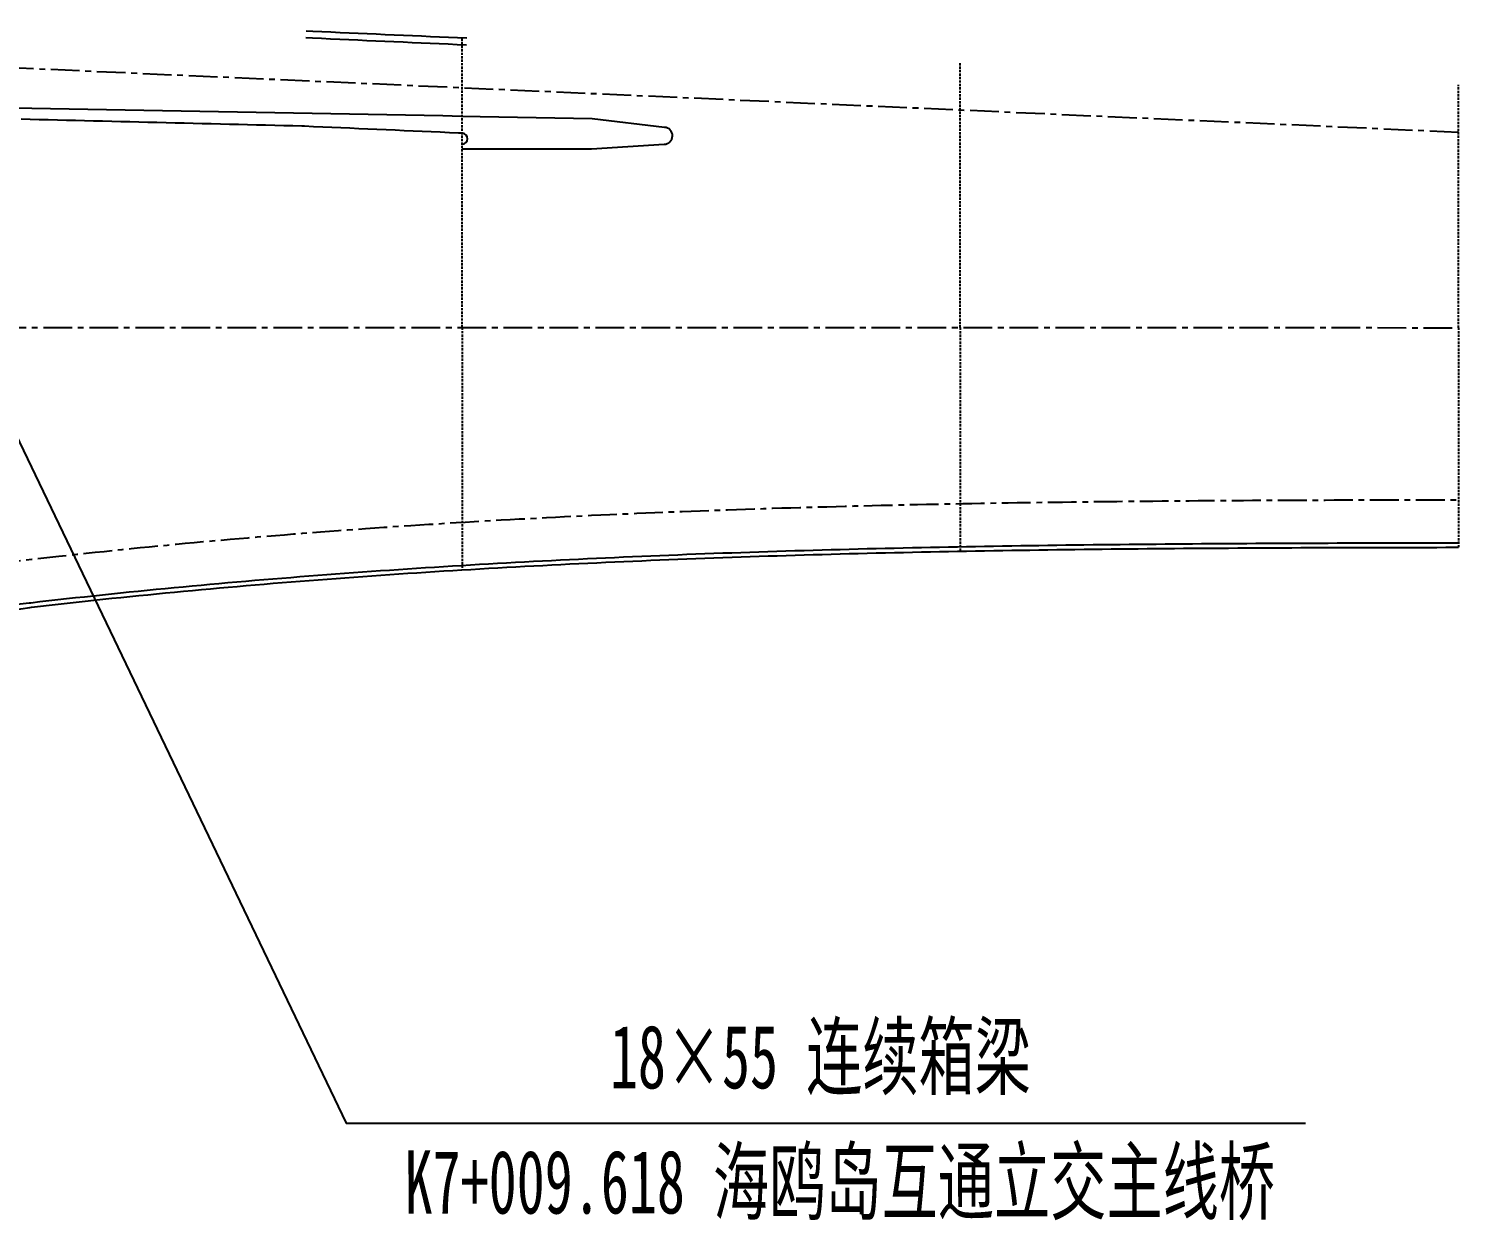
# Model space of a CAD drawing. Header units: millimetres. Extents: x 0 to 987207, y 0 to 5060561.
# Drawn here: x 495889.1 to 496047, y 2529122.9 to 2529254.6 of the extents above; entities that cross this region are included whole.
import ezdxf
from ezdxf.enums import TextEntityAlignment as Align

# ---------------------------------------------------------------- set-up
doc = ezdxf.new("R2010")
doc.units = ezdxf.units.MM
doc.header["$LTSCALE"] = 0.1
doc.linetypes.add('CENTER', pattern=[50.8, 31.75, -6.35, 6.35, -6.35])
doc.linetypes.add('DASHED', pattern=[19.05, 12.7, -6.35])
for name, color, linetype in [('TLJ', 180, 'CONTINUOUS'), ('YLJ', 210, 'CONTINUOUS'), ('zhix', 1, 'CENTER'), ('桥梁', 94, 'CONTINUOUS')]:
    doc.layers.add(name, color=color, linetype=linetype)
doc.styles.add('桥梁', font='SIMFANG.TTF', dxfattribs={"width": 0.7, "height": 7})

msp = doc.modelspace()

# ---------------------------------------------------------------- linework, layer by layer
at = {"layer": 'TLJ', "flags": 128}
for points in [[(495937.514, 2529253.4764), (495936.515, 2529253.5209), (495935.516, 2529253.5655), (495934.517, 2529253.61), (495933.518, 2529253.6545), (495932.519, 2529253.6991), (495931.52, 2529253.7436), (495930.521, 2529253.7882), (495929.522, 2529253.8327), (495928.523, 2529253.8773), (495927.524, 2529253.9218), (495926.525, 2529253.9664), (495925.5259, 2529254.0109), (495924.5269, 2529254.0555), (495923.5279, 2529254.1), (495922.5289, 2529254.1446), (495921.5299, 2529254.1891), (495920.5309, 2529254.2336), (495919.7846, 2529254.2669)], [(495919.3169, 2529243.7773), (495918.317, 2529243.8019), (495917.3171, 2529243.8265), (495916.3172, 2529243.851), (495915.3173, 2529243.8756), (495914.3174, 2529243.9002), (495913.3175, 2529243.9247), (495912.3176, 2529243.9493), (495911.3177, 2529243.9739), (495910.3178, 2529243.9984), (495909.3179, 2529244.023), (495908.318, 2529244.0476), (495907.3181, 2529244.0721), (495906.3182, 2529244.0967), (495905.3183, 2529244.1213), (495904.3184, 2529244.1458), (495903.3185, 2529244.1704), (495902.3186, 2529244.195), (495901.3187, 2529244.2195), (495900.3188, 2529244.2441), (495899.3189, 2529244.2687), (495898.3191, 2529244.2932), (495897.3192, 2529244.3178), (495896.3193, 2529244.3424), (495895.3194, 2529244.3669), (495894.3195, 2529244.3915), (495893.3196, 2529244.4161), (495892.3197, 2529244.4406), (495891.3198, 2529244.4652), (495890.3199, 2529244.4898), (495889.32, 2529244.5143), (495888.3201, 2529244.5389)], [(495937.0464, 2529242.9868), (495936.6027, 2529243.0066), (495935.6037, 2529243.0511), (495934.6047, 2529243.0957), (495933.6057, 2529243.1402), (495932.6067, 2529243.1847), (495931.6077, 2529243.2293), (495930.6087, 2529243.2738), (495929.6097, 2529243.3184), (495928.6107, 2529243.3629), (495927.6117, 2529243.4075), (495926.6127, 2529243.452), (495925.6137, 2529243.4966), (495924.6147, 2529243.5411), (495923.6156, 2529243.5857), (495922.6166, 2529243.6302), (495921.6176, 2529243.6748), (495920.6186, 2529243.7193), (495919.6196, 2529243.7638), (495919.3169, 2529243.7773)], [(495889.4524, 2529190.6604), (495890.4389, 2529190.7742), (495891.4256, 2529190.8867), (495892.4124, 2529190.9979), (495893.3994, 2529191.1078), (495894.3866, 2529191.2164), (495895.374, 2529191.3238), (495896.3616, 2529191.4299), (495897.3493, 2529191.5347), (495898.3373, 2529191.6383), (495899.3254, 2529191.7406), (495900.3136, 2529191.8417), (495901.302, 2529191.9415), (495902.2906, 2529192.0401), (495903.2794, 2529192.1375), (495904.2683, 2529192.2337), (495905.2573, 2529192.3287), (495906.2466, 2529192.4225), (495907.2359, 2529192.5151), (495908.2254, 2529192.6066), (495909.2151, 2529192.6968), (495910.2049, 2529192.7859), (495911.1949, 2529192.8738), (495912.185, 2529192.9606), (495913.1752, 2529193.0462), (495914.1656, 2529193.1307), (495915.1561, 2529193.2141), (495916.1468, 2529193.2964), (495917.1376, 2529193.3775), (495918.1285, 2529193.4575), (495919.1195, 2529193.5365), (495920.1107, 2529193.6143), (495921.102, 2529193.6911), (495922.0934, 2529193.7667), (495923.0849, 2529193.8414), (495924.0766, 2529193.9149), (495925.0684, 2529193.9874), (495926.0603, 2529194.0588), (495927.0523, 2529194.1293), (495928.0444, 2529194.1986), (495929.0366, 2529194.267), (495930.029, 2529194.3343), (495931.0214, 2529194.4006), (495932.014, 2529194.466), (495933.0067, 2529194.5303), (495933.9994, 2529194.5937), (495934.9923, 2529194.656), (495935.9853, 2529194.7174), (495936.9784, 2529194.7778), (495937.9715, 2529194.8373), (495938.9648, 2529194.8958), (495939.9582, 2529194.9534), (495940.9516, 2529195.0101), (495941.9452, 2529195.0658), (495942.9388, 2529195.1206), (495943.9326, 2529195.1745), (495944.9264, 2529195.2275), (495945.9203, 2529195.2796), (495946.9143, 2529195.3308), (495947.9084, 2529195.3811), (495948.9025, 2529195.4306), (495949.8968, 2529195.4792), (495950.8911, 2529195.5269), (495951.8855, 2529195.5738), (495952.88, 2529195.6198), (495953.8746, 2529195.665), (495954.8693, 2529195.7094), (495955.864, 2529195.7529), (495956.8588, 2529195.7956), (495957.8537, 2529195.8376), (495958.8486, 2529195.8787), (495959.8436, 2529195.9191), (495960.8387, 2529195.9586), (495961.8339, 2529195.9974), (495962.8291, 2529196.0354), (495963.8245, 2529196.0727), (495964.8198, 2529196.1092), (495965.8153, 2529196.1449), (495966.8108, 2529196.18), (495967.8064, 2529196.2143), (495968.802, 2529196.2478), (495969.7977, 2529196.2807), (495970.7935, 2529196.3129), (495971.7893, 2529196.3443), (495972.7852, 2529196.3751), (495973.7812, 2529196.4051), (495974.7772, 2529196.4346), (495975.7732, 2529196.4633), (495976.7694, 2529196.4914), (495977.7656, 2529196.5188), (495978.7618, 2529196.5456), (495979.7581, 2529196.5717), (495980.7545, 2529196.5972), (495981.7509, 2529196.6221), (495982.7474, 2529196.6463), (495983.7439, 2529196.67), (495984.7405, 2529196.6931), (495985.7372, 2529196.7155), (495986.7339, 2529196.7374), (495987.7306, 2529196.7587), (495988.7274, 2529196.7795), (495989.7243, 2529196.7996), (495990.7212, 2529196.8193), (495991.7181, 2529196.8383), (495992.7151, 2529196.8569), (495993.7122, 2529196.8749), (495994.7093, 2529196.8924), (495995.7065, 2529196.9093), (495996.7037, 2529196.9258), (495997.7009, 2529196.9418), (495998.6982, 2529196.9572), (495999.6956, 2529196.9722), (496000.693, 2529196.9867), (496001.6904, 2529197.0007), (496002.6879, 2529197.0143), (496003.6854, 2529197.0274), (496004.683, 2529197.0401), (496005.6807, 2529197.0523), (496006.6783, 2529197.0641), (496007.6761, 2529197.0755), (496008.6738, 2529197.0864), (496009.6716, 2529197.097), (496010.6695, 2529197.1071), (496011.6674, 2529197.1169), (496012.6653, 2529197.1263), (496013.6633, 2529197.1353), (496014.6614, 2529197.1439), (496015.6594, 2529197.1521), (496016.6576, 2529197.16), (496017.6557, 2529197.1676), (496018.6539, 2529197.1748), (496019.6522, 2529197.1817), (496020.6505, 2529197.1883), (496021.6488, 2529197.1945), (496022.6472, 2529197.2004), (496023.6456, 2529197.2061), (496024.6441, 2529197.2114), (496025.6426, 2529197.2165), (496026.6411, 2529197.2212), (496027.6397, 2529197.2257), (496028.6383, 2529197.23), (496029.637, 2529197.234), (496030.6357, 2529197.2377), (496031.6345, 2529197.2412), (496032.6333, 2529197.2445), (496033.6321, 2529197.2475), (496034.631, 2529197.2503), (496035.6299, 2529197.253), (496036.6288, 2529197.2554), (496037.6278, 2529197.2576), (496038.6269, 2529197.2596), (496039.626, 2529197.2615), (496040.6251, 2529197.2632), (496041.6243, 2529197.2647), (496042.6235, 2529197.2661), (496043.6227, 2529197.2673), (496044.622, 2529197.2684), (496045.6213, 2529197.2693), (496046.6207, 2529197.2702), (496047.0137, 2529197.2704)], [(495883.3865, 2529189.6789), (495884.3664, 2529189.8411), (495885.3467, 2529190.0018), (495886.3273, 2529190.1613), (495887.3081, 2529190.3194), (495888.2893, 2529190.4763), (495889.2708, 2529190.6318), (495889.4524, 2529190.6604)]]:
    msp.add_lwpolyline(points, dxfattribs=at)
at = {"layer": 'TLJ'}
msp.add_arc((495937.0196, 2529242.3874), 0.6, 269.993331, 87.446748, dxfattribs=at)
at = {"layer": 'YLJ', "color": 210}
for p, q in [((495959.3508, 2529243.6439), (495951.3855, 2529244.5996)), ((495937.0188, 2529241.2874), (495951.3092, 2529241.2857)), ((495951.3092, 2529241.2857), (495959.3093, 2529241.7848))]:
    msp.add_line(p, q, dxfattribs=at)
at = {"layer": 'YLJ', "color": 210, "flags": 128}
for points in [[(495937.4806, 2529252.7271), (495936.4816, 2529252.7717), (495935.4826, 2529252.8162), (495934.4836, 2529252.8607), (495933.4846, 2529252.9053), (495932.4856, 2529252.9498), (495931.4866, 2529252.9944), (495930.4876, 2529253.0389), (495929.4886, 2529253.0835), (495928.4896, 2529253.128), (495927.4905, 2529253.1726), (495926.4915, 2529253.2171), (495925.4925, 2529253.2617), (495924.4935, 2529253.3062), (495923.4945, 2529253.3508), (495922.4955, 2529253.3953), (495921.4965, 2529253.4398), (495920.4975, 2529253.4844), (495919.7512, 2529253.5177)], [(495889.3948, 2529191.1571), (495890.3819, 2529191.2709), (495891.3693, 2529191.3835), (495892.3567, 2529191.4948), (495893.3444, 2529191.6048), (495894.3323, 2529191.7135), (495895.3203, 2529191.8209), (495896.3085, 2529191.927), (495897.2969, 2529192.0319), (495898.2854, 2529192.1356), (495899.2742, 2529192.238), (495900.263, 2529192.3391), (495901.2521, 2529192.439), (495902.2413, 2529192.5377), (495903.2307, 2529192.6352), (495904.2202, 2529192.7314), (495905.2098, 2529192.8265), (495906.1997, 2529192.9203), (495907.1896, 2529193.013), (495908.1797, 2529193.1045), (495909.17, 2529193.1948), (495910.1604, 2529193.2839), (495911.1509, 2529193.3719), (495912.1416, 2529193.4587), (495913.1324, 2529193.5444), (495914.1234, 2529193.629), (495915.1145, 2529193.7124), (495916.1057, 2529193.7947), (495917.097, 2529193.8759), (495918.0885, 2529193.9559), (495919.0801, 2529194.0349), (495920.0718, 2529194.1128), (495921.0637, 2529194.1896), (495922.0556, 2529194.2653), (495923.0477, 2529194.34), (495924.0399, 2529194.4136), (495925.0322, 2529194.4861), (495926.0246, 2529194.5576), (495927.0172, 2529194.628), (495928.0098, 2529194.6974), (495929.0025, 2529194.7658), (495929.9954, 2529194.8332), (495930.9884, 2529194.8996), (495931.9814, 2529194.9649), (495932.9746, 2529195.0293), (495933.9679, 2529195.0927), (495934.9612, 2529195.1551), (495935.9547, 2529195.2165), (495936.9482, 2529195.2769), (495937.9419, 2529195.3364), (495938.9356, 2529195.395), (495939.9295, 2529195.4526), (495940.9234, 2529195.5093), (495941.9174, 2529195.565), (495942.9115, 2529195.6199), (495943.9057, 2529195.6738), (495944.9, 2529195.7268), (495945.8943, 2529195.7789), (495946.8888, 2529195.8301), (495947.8833, 2529195.8805), (495948.8779, 2529195.93), (495949.8726, 2529195.9786), (495950.8674, 2529196.0263), (495951.8622, 2529196.0732), (495952.8571, 2529196.1193), (495953.8521, 2529196.1645), (495954.8472, 2529196.2089), (495955.8423, 2529196.2524), (495956.8375, 2529196.2952), (495957.8328, 2529196.3371), (495958.8282, 2529196.3783), (495959.8236, 2529196.4187), (495960.8191, 2529196.4582), (495961.8146, 2529196.497), (495962.8103, 2529196.5351), (495963.8059, 2529196.5723), (495964.8017, 2529196.6089), (495965.7975, 2529196.6446), (495966.7934, 2529196.6797), (495967.7893, 2529196.714), (495968.7853, 2529196.7476), (495969.7814, 2529196.7804), (495970.7775, 2529196.8126), (495971.7737, 2529196.8441), (495972.7699, 2529196.8748), (495973.7662, 2529196.9049), (495974.7626, 2529196.9343), (495975.759, 2529196.9631), (495976.7555, 2529196.9912), (495977.752, 2529197.0186), (495978.7486, 2529197.0454), (495979.7452, 2529197.0715), (495980.7419, 2529197.097), (495981.7386, 2529197.1219), (495982.7354, 2529197.1462), (495983.7322, 2529197.1699), (495984.7291, 2529197.1929), (495985.726, 2529197.2154), (495986.723, 2529197.2373), (495987.7201, 2529197.2586), (495988.7172, 2529197.2794), (495989.7143, 2529197.2995), (495990.7115, 2529197.3192), (495991.7087, 2529197.3383), (495992.706, 2529197.3568), (495993.7033, 2529197.3748), (495994.7007, 2529197.3923), (495995.6981, 2529197.4093), (495996.6955, 2529197.4257), (495997.693, 2529197.4417), (495998.6906, 2529197.4572), (495999.6882, 2529197.4721), (496000.6858, 2529197.4866), (496001.6835, 2529197.5007), (496002.6812, 2529197.5143), (496003.679, 2529197.5274), (496004.6768, 2529197.54), (496005.6746, 2529197.5523), (496006.6725, 2529197.5641), (496007.6705, 2529197.5755), (496008.6684, 2529197.5864), (496009.6665, 2529197.597), (496010.6645, 2529197.6071), (496011.6626, 2529197.6169), (496012.6607, 2529197.6262), (496013.6589, 2529197.6352), (496014.6571, 2529197.6439), (496015.6554, 2529197.6521), (496016.6537, 2529197.66), (496017.652, 2529197.6676), (496018.6504, 2529197.6748), (496019.6488, 2529197.6817), (496020.6473, 2529197.6882), (496021.6458, 2529197.6945), (496022.6443, 2529197.7004), (496023.6429, 2529197.7061), (496024.6415, 2529197.7114), (496025.6401, 2529197.7165), (496026.6388, 2529197.7212), (496027.6375, 2529197.7257), (496028.6363, 2529197.73), (496029.6351, 2529197.734), (496030.6339, 2529197.7377), (496031.6328, 2529197.7412), (496032.6317, 2529197.7445), (496033.6306, 2529197.7475), (496034.6296, 2529197.7503), (496035.6286, 2529197.753), (496036.6277, 2529197.7554), (496037.6268, 2529197.7576), (496038.6259, 2529197.7596), (496039.6251, 2529197.7615), (496040.6243, 2529197.7632), (496041.6235, 2529197.7647), (496042.6228, 2529197.7661), (496043.6221, 2529197.7673), (496044.6215, 2529197.7684), (496045.6209, 2529197.7693), (496046.6203, 2529197.7702), (496047.0137, 2529197.7704)], [(495883.2938, 2529190.4232), (495884.2797, 2529190.5453), (495885.2658, 2529190.6661), (495886.2521, 2529190.7855), (495887.2386, 2529190.9036), (495888.2253, 2529191.0204), (495889.2122, 2529191.1358), (495889.3948, 2529191.1571)]]:
    msp.add_lwpolyline(points, dxfattribs=at)
at = {"layer": 'YLJ', "color": 210}
for centre, radius, start, end in [((482024.6251, 1761499.0032), 767871.9004, 88.9607793337, 88.9706321563), ((495959.3094, 2529242.7148), 0.93, 269.993421, 87.44627)]:
    msp.add_arc(centre, radius, start, end, dxfattribs=at)
at = {"layer": 'zhix', "flags": 128}
for points in [[(496047.019, 2529243.088), (495789.9648, 2529254.5502)], [(495382.7721, 2529221.6019), (496047.0165, 2529221.5246)], [(495849.9327, 2529190.2412), (495850.9177, 2529190.4135), (495851.9031, 2529190.5843), (495852.8886, 2529190.7534), (495853.8745, 2529190.921), (495854.8606, 2529191.0869), (495855.847, 2529191.2513), (495856.8337, 2529191.4141), (495857.8206, 2529191.5754), (495858.8078, 2529191.735), (495859.7952, 2529191.8932), (495860.7829, 2529192.0498), (495861.7708, 2529192.2048), (495862.7589, 2529192.3584), (495863.7473, 2529192.5104), (495864.7359, 2529192.6609), (495865.7247, 2529192.8099), (495866.7138, 2529192.9574), (495867.7031, 2529193.1034), (495868.6926, 2529193.2479), (495869.6823, 2529193.3909), (495870.6722, 2529193.5325), (495871.6624, 2529193.6726), (495872.6527, 2529193.8112), (495873.6432, 2529193.9484), (495874.634, 2529194.0842), (495875.6249, 2529194.2185), (495876.6161, 2529194.3514), (495877.6074, 2529194.4829), (495878.5989, 2529194.613), (495879.5906, 2529194.7417), (495880.5824, 2529194.8689), (495881.5745, 2529194.9948), (495882.5667, 2529195.1193), (495883.5591, 2529195.2425), (495884.5516, 2529195.3642), (495885.5444, 2529195.4846), (495886.5373, 2529195.6037), (495887.5303, 2529195.7214), (495888.5235, 2529195.8377), (495889.5169, 2529195.9528), (495890.5104, 2529196.0665), (495891.504, 2529196.1789), (495892.4979, 2529196.29), (495893.4918, 2529196.3998), (495894.4859, 2529196.5083), (495895.4801, 2529196.6155), (495896.4745, 2529196.7215), (495897.469, 2529196.8261), (495898.4637, 2529196.9296), (495899.4584, 2529197.0317), (495900.4533, 2529197.1326), (495901.4483, 2529197.2323), (495902.4435, 2529197.3307), (495903.4388, 2529197.428), (495904.4341, 2529197.524), (495905.4296, 2529197.6187), (495906.4252, 2529197.7123), (495907.421, 2529197.8047), (495908.4168, 2529197.8959), (495909.4127, 2529197.9859), (495910.4088, 2529198.0748), (495911.4049, 2529198.1625), (495912.4012, 2529198.249), (495913.3975, 2529198.3344), (495914.394, 2529198.4187), (495915.3905, 2529198.5018), (495916.3871, 2529198.5837), (495917.3839, 2529198.6646), (495918.3807, 2529198.7444), (495919.3776, 2529198.823), (495920.3746, 2529198.9006), (495921.3716, 2529198.977), (495922.3688, 2529199.0524), (495923.366, 2529199.1267), (495924.3633, 2529199.2), (495925.3607, 2529199.2722), (495926.3582, 2529199.3433), (495927.3557, 2529199.4134), (495928.3534, 2529199.4825), (495929.351, 2529199.5505), (495930.3488, 2529199.6175), (495931.3466, 2529199.6835), (495932.3445, 2529199.7485), (495933.3424, 2529199.8125), (495934.3405, 2529199.8755), (495935.3385, 2529199.9376), (495936.3367, 2529199.9986), (495937.3349, 2529200.0587), (495938.3331, 2529200.1178), (495939.3314, 2529200.176), (495940.3298, 2529200.2333), (495941.3282, 2529200.2896), (495942.3267, 2529200.3449), (495943.3252, 2529200.3994), (495944.3237, 2529200.4529), (495945.3224, 2529200.5056), (495946.321, 2529200.5573), (495947.3197, 2529200.6081), (495948.3185, 2529200.6581), (495949.3173, 2529200.7072), (495950.3161, 2529200.7554), (495951.315, 2529200.8028), (495952.3139, 2529200.8493), (495953.3129, 2529200.895), (495954.3118, 2529200.9398), (495955.3109, 2529200.9838), (495956.3099, 2529201.027), (495957.309, 2529201.0694), (495958.3082, 2529201.1109), (495959.3074, 2529201.1517), (495960.3066, 2529201.1917), (495961.3058, 2529201.2309), (495962.305, 2529201.2693), (495963.3043, 2529201.307), (495964.3037, 2529201.3439), (495965.303, 2529201.38), (495966.3024, 2529201.4154), (495967.3018, 2529201.4501), (495968.3012, 2529201.484), (495969.3006, 2529201.5172), (495970.3001, 2529201.5497), (495971.2996, 2529201.5815), (495972.2991, 2529201.6126), (495973.2987, 2529201.643), (495974.2982, 2529201.6728), (495975.2978, 2529201.7018), (495976.2974, 2529201.7302), (495977.297, 2529201.7579), (495978.2966, 2529201.785), (495979.2963, 2529201.8114), (495980.296, 2529201.8372), (495981.2956, 2529201.8624), (495982.2953, 2529201.887), (495983.2951, 2529201.9109), (495984.2948, 2529201.9342), (495985.2945, 2529201.957), (495986.2943, 2529201.9791), (495987.2941, 2529202.0007), (495988.2938, 2529202.0216), (495989.2936, 2529202.0421), (495990.2934, 2529202.0619), (495991.2932, 2529202.0812), (495992.2931, 2529202.1), (495993.2929, 2529202.1182), (495994.2927, 2529202.1359), (495995.2926, 2529202.1531), (495996.2925, 2529202.1698), (495997.2923, 2529202.1859), (495998.2922, 2529202.2016), (495999.2921, 2529202.2168), (496000.292, 2529202.2315), (496001.2919, 2529202.2457), (496002.2918, 2529202.2594), (496003.2917, 2529202.2727), (496004.2916, 2529202.2856), (496005.2915, 2529202.298), (496006.2915, 2529202.31), (496007.2914, 2529202.3215), (496008.2913, 2529202.3326), (496009.2913, 2529202.3433), (496010.2912, 2529202.3536), (496011.2912, 2529202.3635), (496012.2911, 2529202.373), (496013.2911, 2529202.3822), (496014.2911, 2529202.3909), (496015.291, 2529202.3993), (496016.291, 2529202.4073), (496017.291, 2529202.415), (496018.2909, 2529202.4224), (496019.2909, 2529202.4294), (496020.2909, 2529202.436), (496021.2909, 2529202.4424), (496022.2908, 2529202.4484), (496023.2908, 2529202.4542), (496024.2908, 2529202.4596), (496025.2908, 2529202.4648), (496026.2908, 2529202.4696), (496027.2908, 2529202.4742), (496028.2908, 2529202.4786), (496029.2908, 2529202.4827), (496030.2907, 2529202.4865), (496031.2907, 2529202.4901), (496032.2907, 2529202.4934), (496033.2907, 2529202.4965), (496034.2907, 2529202.4994), (496035.2907, 2529202.5021), (496036.2907, 2529202.5046), (496037.2907, 2529202.5069), (496038.2907, 2529202.509), (496039.2907, 2529202.5109), (496040.2907, 2529202.5126), (496041.2907, 2529202.5142), (496042.2907, 2529202.5156), (496043.2907, 2529202.5169), (496044.2907, 2529202.518), (496045.2907, 2529202.519), (496046.2907, 2529202.5199), (496047.0143, 2529202.5204)]]:
    msp.add_lwpolyline(points, dxfattribs=at)
at = {"layer": '桥梁', "linetype": 'DASHED', "ltscale": 0.2}
for p, q in [((495937.0165, 2529221.5374), (495937.0202, 2529253.4984)), ((495992.0165, 2529221.531), (495992.0199, 2529250.7957)), ((496047.0165, 2529221.5246), (496047.0196, 2529248.3432)), ((495937.0165, 2529221.5374), (495937.0134, 2529194.7799)), ((495992.0165, 2529221.531), (495992.0136, 2529196.8438)), ((496047.0165, 2529221.5246), (496047.0137, 2529197.2704))]:
    msp.add_line(p, q, dxfattribs=at)
at = {"layer": '桥梁', "flags": 128}
msp.add_lwpolyline([(495882.0165, 2529221.5438), (495924.2185, 2529133.6776), (496030.1445, 2529133.6653)], dxfattribs=at)

# ---------------------------------------------------------------- texts
at = {"layer": '桥梁', "style": '桥梁', "width": 0.65}
for s, p in [('18×55 连续箱梁', (495976.5698, 2529141.0358)), ('K7+009.618 海鸥岛互通立交主线桥', (495978.7122, 2529127.2256))]:
    msp.add_text(s, height=7, rotation=0.040654, dxfattribs=at).set_placement(p, align=Align.MIDDLE_CENTER)

doc.saveas('drawing.dxf')
